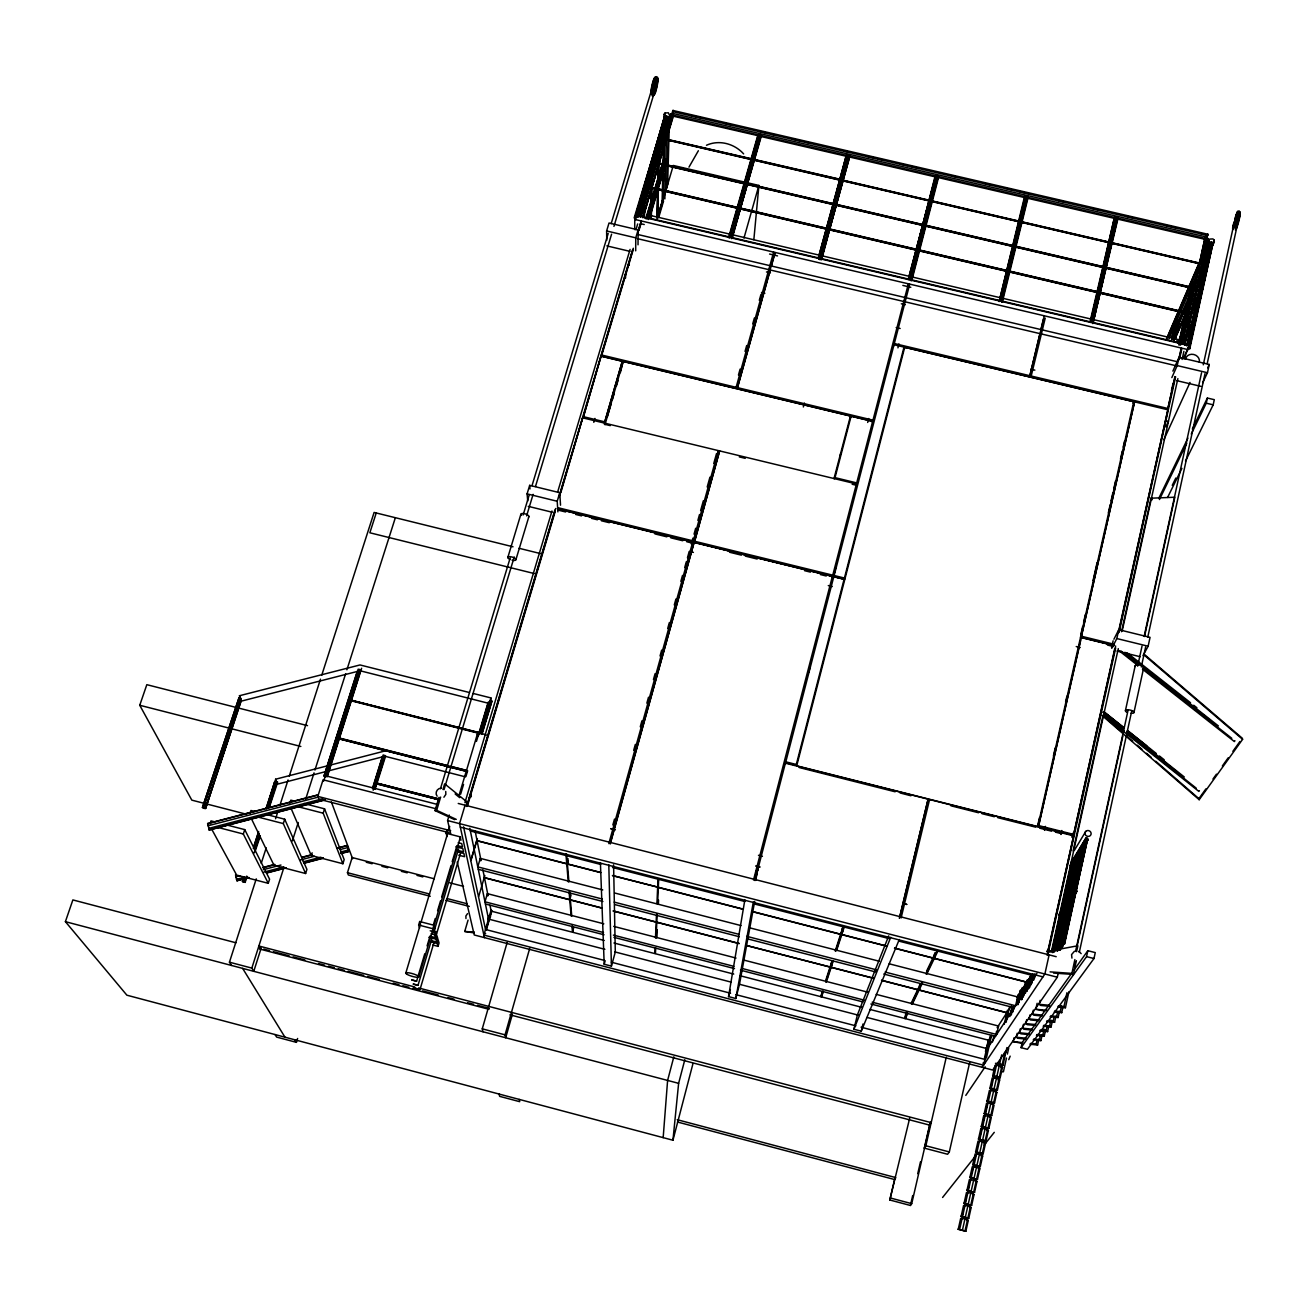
<?xml version="1.0" encoding="UTF-8"?>
<svg xmlns="http://www.w3.org/2000/svg" width="1308" height="1308" viewBox="0 0 1308 1308"><rect width="100%" height="100%" fill="white"/><g stroke="black" fill="none" stroke-linecap="round" stroke-linejoin="round"><path stroke-width="1.5" d="M629.099 265.328L629.099 261.96M634.707 229.603L634.756 219.417L635.933 215.477L1189.152 345.59L1184.083 358.932M635.688 250.842L635.753 237.843L638.14 229.865L609.021 223.014L606.618 230.96L606.749 240.296M635.917 219.564L635.933 215.477M638.026 244.809L638.14 229.865M644.059 205.127L644.141 197.05M644.026 217.651L644.321 208.904M644.174 205.519L644.533 190.69M644.468 217.749L644.582 207.645M644.877 198.881L644.975 190.805M650.616 217.455L651.122 187.028M651.384 179.294L651.319 174.863M650.926 217.177L651.057 209.067M651.253 205.389L651.433 186.75M651.548 180.667L651.646 174.569M651.351 217.275L652.054 183.169M651.973 180.766L652.251 164.53M657.057 217.946L657.662 189.464M657.793 183.349L658.087 169.108M658.349 156.911L658.66 142.67M657.172 218.305L657.777 189.84M657.94 181.698L658.3 165.429M658.464 157.287L658.774 143.046M657.515 216L657.973 189.186M658.251 181.42L658.692 161.08M658.791 150.518L658.97 142.376M657.581 218.403L658.382 189.284M658.594 185.589L658.856 159.412M658.987 153.314L659.412 142.49M662.011 205.601L662.927 168.863M662.927 163.287L663.483 146.398M663.483 140.823L663.875 130.064M663.974 120.385L664.137 114.254L665.069 112.978L668.388 112.815L669.582 115.529L668.486 122.919M663.336 181.763L663.548 173.67M664.922 119.044L665.069 112.978M663.205 200.598L664.088 165.92M664.251 159.805L664.66 143.488M664.824 137.373L665.183 123.083M664.856 198.93L666.589 133.678M666.753 127.546L667.031 117.36L668.65 116.804M666.442 183.627L666.557 179.588M666.671 188.205L668.257 131.094M667.62 184.935L669.304 125.732M489.503 703.459L490.941 697.932L490.467 701.726M655.079 947.711L654.834 953.597L613.959 942.986M655.488 937.885L656.42 915.862M656.943 903.615L657.989 878.992M655.7 947.875L655.455 953.761L733.739 974.084M656.125 938.049L657.172 913.998M657.613 903.779L658.676 879.172M656.894 937.656L657.254 929.726M658.382 904.024L658.562 900.133M340.979 853.568L348.827 851.524L347.764 846.93M1010.168 1056.161L1008.762 1059.676M348.827 851.524L347.307 845.393L337.497 847.96M557.649 508.992L692.7 542.15L692.635 543.18L686.684 541.708M558.124 508.763L692.995 541.888L693.06 540.874L558.025 507.717M832.166 577.449L832.362 576.452L694.09 542.493L610.247 843.987M694.385 542.231L719.596 451.015L694.385 542.231L832.509 576.158L908.341 283.918M663.172 1137.633L667.603 1080.441L673.833 1056.831M718.141 451.767L718.223 450.688L692.995 541.888M601.467 354.975L601.484 356.152L735.815 388.411L735.913 387.266L601.467 354.975L633.285 248.258M872.73 421.29L737.172 388.738L774.941 252.526M753.849 239.724L758.902 185.442L673.293 165.462L657.81 217.798M235.914 942.774L72.872 899.92L65.4 921.666L126.876 995.192L672.95 1140.233L678.623 1083.335L684.82 1059.725M1239.494 215.657C1242.24 206.746 1236.534 233.772 1235.88 226.971M441.254 788.184C437.297 787.89 434.518 793.089 437.101 796.163M655.946 82.273L653.444 92.263M754.667 901.441L739.494 984.303L735.832 998.511L728.54 996.614L744.857 899.839M672.361 114.63L673.097 110.346L671.756 114.891L1206.793 238.792L1207.84 234.099L1206.516 238.318M754.683 879.172L757.528 866.305L755.059 880.186M755.403 879.368L758.264 866.501L755.762 880.382M755.583 879.352L757.986 867.645M735.832 998.511L753.326 902.046M653.166 88.535L653.542 86.573M850.151 417.579L850.445 416.058L623.164 361.482L604.983 424.691M850.87 417.35L851.083 416.238L872.632 421.421M785.241 764.003L785.389 763.185L928.108 799.155L899.626 917.611M785.585 762.646L785.748 761.812L796.278 764.477L796.098 765.294L785.585 762.646L833.768 576.795L844.069 579.33L843.856 580.311M1234.736 225.401L1236.42 218.828M1236.91 216.817L1237.303 213.433L1232.594 228.23L1237.172 212.19L1233.362 227.167L1235.847 221.003M832.509 576.158L832.706 575.16L694.45 541.218M833.572 577.793L833.768 576.795M833.899 576.501L834.112 575.504L844.396 578.038L844.183 579.019L833.899 576.501L909.698 284.245M834.749 572.005L835.158 569.994M856.331 484.156L856.119 485.219L852.162 484.254M872.403 422.533L872.959 420.162L737.287 387.593M893.74 345.917L894.312 343.53L1029.919 375.723L1044.307 315.849M1021.074 1047.659L1086.572 956.639L1087.847 950.703L1095.27 952.6L1093.978 958.535L1027.434 1049.294L1021.074 1047.659L1022.218 1042.509L1071.448 973.643M1191.245 434.093L1206.254 403.191L1207.366 398.041L1214.298 399.676L1213.186 404.826L1185.489 461.119M1125.452 710.489L1135.23 665.625M1063.061 1006.702L1061.753 1012.67L1060.265 1011.575L1061.573 1005.607M1075.552 951.406L1128.117 709.982M1137.682 666.099L1142.015 646.136M1144.189 636.162L1201.545 372.796M1203.278 364.818L1233.248 227.151M1068.914 991.775L1065.431 1007.749L1063.944 1006.62L1066.968 992.69M1077.367 944.948L1122.853 736.012M1144.516 636.522L1174.829 497.236L1150.991 498.201L1121.528 631.699M1076.37 960.644L1073.378 974.444L1071.89 973.381L1074.882 959.565M1076.598 951.668L1077.89 945.749L1048.624 951.194L1050.111 952.257M1074.555 965.827L1075.421 961.838M1079.296 952.371L1131.747 710.882M1141.295 666.982L1145.628 647.035M1147.803 637.045L1205.028 373.614M1207.202 363.64L1236.681 227.935A1.766 0.932 8.7 0 0 1236.158 226.987M1142.963 655.635L1148.13 646.234L1150.059 637.356L1118.781 629.688L1113.925 639.236M1202.608 382.966L1207.464 372.731L1209.262 364.458L1179.031 357.346L1172.884 371.112M1133.938 712.598L1143.683 667.701M1042.214 1034.661L1040.906 1040.628L1039.468 1039.615L1040.334 1035.625M1061.556 942.381L1059.088 950.148L1081.569 846.456M1059.562 950.099L1061.311 942.136M1062.178 938.163L1063.927 930.201M1071.366 896.372L1073.116 888.41M1073.982 884.437L1075.732 876.474M1076.615 872.501L1078.348 864.539M1076.86 872.763L1078.61 864.801M1060.281 950.278L1083.825 842.744M1060.723 948.3L1084.07 843.006M1063.306 943.133L1062.456 947.057L1061.246 946.927L1084.283 842.663M1061.72 946.861L1062.586 942.937M1066.02 927.258L1072.92 895.882M1073.77 891.958L1079.803 864.506M1080.67 860.582L1082.386 852.734M1061.982 947.106L1062.848 943.182M1045.55 1030.197L1044.242 1036.165L1042.787 1035.119L1044.111 1029.151M1062.456 947.057L1086.556 838.918L1087.537 839.376L1064.647 943.787L1063.175 943.411L1064.647 943.787M1064.172 939.209L1065.889 931.361M1066.756 927.437L1068.473 919.589M1063.437 943.657L1086.556 838.918M1063.911 943.608L1086.817 839.196M1064.172 943.853L1087.537 839.376M1064.385 943.542L1087.291 839.098M457.244 861.988L474.248 934.975L992.707 1070.042L1057.322 977.207L1058.172 973.381M1048.934 1025.635L1047.626 1031.62L1046.171 1030.573L1047.038 1026.584M1052.384 1021.025L1051.076 1026.993L1049.605 1025.93L1050.929 1019.946M1055.883 1016.332L1054.575 1022.3L1053.103 1021.237L1053.97 1017.248M1059.431 1011.558L1058.139 1017.526L1056.651 1016.447L1057.534 1012.457M903.746 348.288L904.008 347.127L844.183 579.019M1179.325 342.369L1192.177 282.463L1194.302 282.005L1195.692 283.28M1178.966 345.149L1192.961 281.972M1180.323 345.198L1194.302 282.005M1041.986 1015.973L1033.909 1015.204L1032.421 1014.125L1033.304 1010.136M1071.89 837.251L1072.773 833.278M1181.843 344.544L1204.881 238.448L1207.088 237.942L1208.51 239.282L1184.443 345.149L1187.517 331.235M1111.98 648.016L1116.819 638.549L1118.781 629.688M1171.461 390.732L1173.112 383.244M1171.837 377.587L1177.2 365.586L1179.031 357.346M1181.909 343.759L1204.881 238.448M1047.643 952.093L1073.639 835.861L929.563 799.531L929.252 800.316M1113.713 645.547L1081.34 637.601L1038.487 826.411L1073.492 835.24L1114.694 648.931M1118.945 629.72L1167.864 409.78L1030.917 377.195L1045.223 318.106M1174.944 376.573L1167.619 409.666L1175.025 377.358M1179.244 357.1L1180.96 349.318M1181.565 343.808L1205.682 237.925M1047.201 955.429L1073.639 835.861M1073.492 835.24L1115.61 646.021M1118.553 632.761L1167.864 409.78M1178.9 359.831L1181.484 348.141M1044.83 1011.068L1035.805 1009.269L1037.13 1003.285M1047.806 954.873L1115.675 647.901M1119.19 632.009L1175.614 376.818M1179.636 358.588L1181.778 348.909M1185.244 344.674L1183.789 343.383L1207.088 237.942M1049.114 954.873L1044.879 974.002L982.161 1067.295M1188.383 327.262L1190.149 319.316M1191.016 315.342L1192.782 307.396M1193.648 303.407L1195.414 295.461M1196.28 291.488L1198.046 283.542M1205.502 249.746L1207.268 241.8M1050.259 1006.326L1040.759 1005.443L1039.255 1004.331L1040.138 1000.342M1073.132 850.903L1103.053 715.394M1184.983 343.939L1208.249 238.514M1051.403 951.717L1118.291 648.605M1122.248 630.652L1177.87 378.617M1182.105 359.471L1183.887 351.394M1051.845 951.652L1071.105 864.359M1052.106 951.897L1060.428 914.21M1061.295 910.237L1070.925 866.599M1052.58 952.567L1073.263 860.827L1053.038 952.502M1052.809 952.077L1061.131 914.39M1061.998 910.417L1071.628 866.779M1186.552 345.852L1209.328 242.618L1211.535 242.127L1212.941 243.452L1189.79 348.696L1187.566 349.122M1053.741 950.753L1073.508 861.089M1187.255 344.593L1209.132 245.364M1187.37 345.377L1210.129 242.094M1054.199 951.57L1074.963 857.345L1076.37 857.705M1054.461 951.799L1075.209 857.607M1054.657 951.505L1075.421 857.263M1055.343 949.788L1075.667 857.525M1211.535 242.127L1188.334 347.405L1189.79 348.696M1055.867 950.36L1077.138 853.748M1056.57 948.627L1077.4 854.01M1056.324 950.311L1077.596 853.666M1057.027 948.578L1058.761 940.681M1059.627 936.741L1061.36 928.86M1062.227 924.92L1063.96 917.022M1064.843 913.082L1066.576 905.201M1067.442 901.245L1069.176 893.364M1072.642 877.586L1077.857 853.928M1189.413 347.192L1212.941 243.452M1038.928 1039.043L1037.62 1045.027L1036.198 1044.013L1037.064 1040.04M1057.044 950.491L1067.034 905.12M1067.688 901.506L1078.315 853.846M1189.528 347.961L1212.696 242.683M1057.126 951.129L1079.803 850.036L1057.583 951.08M1057.305 950.736L1079.345 850.118M1059.594 943.395L1061.328 935.465M1062.194 931.509L1063.944 923.579M1064.81 919.622L1066.56 911.692M1067.426 907.736L1068.734 901.801M1073.966 878.028L1075.699 870.098M1076.582 866.141L1078.315 858.228M1058.744 949.281L1080.522 850.216M904.351 348.909L904.695 347.307L1133.758 401.703L1037.784 826.558L796.719 765.785L904.695 347.307M1006.49 1058.025L1003.416 1071.775L1001.519 1071.759M1007.356 1054.101L1008.681 1048.198M1018.867 1002.647L1022.284 988.145M1020.338 998.151L1022.529 988.357M1020.567 999.23L1023.199 987.426M1020.812 999.443L1023.624 987.376M1021.221 999.41L1023.853 987.605M1021.466 999.623L1022.349 995.682M1021.63 999.361L1025.439 982.7M1021.875 999.574L1024.802 986.87M1022.758 996.5L1025.848 982.668M1022.316 1043.441L1013.226 1041.642L1014.125 1037.653M1023.003 996.712L1026.093 982.88M1023.248 996.925L1027.238 979.921M1024.115 994.898L1027.042 982.128M1024.556 993.769L1027.663 979.888M1025.685 990.025L1027.908 980.101M1025.521 993.066L1028.628 979.12M1026.208 991.284L1028.562 980.264M1060.935 834.488L1061.834 830.515M1026.371 991.023L1029.036 979.071M1025.472 1039.043L1017.755 1038.258L1016.3 1037.228L1017.199 1033.255M1026.616 991.251L1028.84 981.278M1171.657 339.655L1176.775 319.561L1172.393 339.197M1027.042 991.202L1030.148 977.256M1172.344 338.38L1176.023 320.019M1027.728 988.554L1030.786 974.82M1027.974 988.766L1031.211 974.771M1028.399 988.717L1031.456 975M1029.134 987.72L1031.881 974.95M1028.66 1034.579L1020.878 1033.794L1019.423 1032.764L1020.305 1028.791M1029.56 987.671L1032.453 974.166M1173.701 339.246L1178.083 319.61L1179.44 320.82L1175.5 338.494M1030.688 983.959L1032.437 976.079M1030.998 984.908L1033.206 975.032M1031.685 983.158L1033.549 974.28M1176.497 331.087L1178.246 323.239M1031.865 982.88L1033.631 974.983M1175.254 337.807L1179.178 320.117M1031.914 1030.05L1024.066 1029.249L1022.594 1028.219L1023.477 1024.229M1033.32 980.084L1034.644 974.133M1033.565 980.313L1034.89 974.346M1034.448 978.27L1035.315 974.296M1035.217 1025.439L1027.287 1024.655L1025.815 1023.592L1026.698 1019.619M1178.622 343.628L1192.177 282.463M1038.568 1020.747L1030.573 1019.962L1029.102 1018.899L1029.985 1014.91M1111.571 647.836L1113.124 640.822M1044.52 830.351L1045.419 826.378M958.241 1229.242L960.677 1218.402L964.961 1218.876L968.28 1220.413L965.86 1231.269L958.241 1229.242L965.86 1231.269M961.151 1216.244L963.587 1205.436L967.871 1205.894L971.174 1207.447L968.77 1218.255L961.151 1216.244L968.77 1218.255M964.061 1203.278L966.481 1192.504L970.765 1192.945L974.068 1194.515L971.664 1205.289L964.061 1203.278L971.664 1205.289M966.972 1190.362L969.375 1179.62L973.659 1180.029L976.945 1181.631L974.558 1192.356L966.972 1190.362L974.558 1192.356M969.866 1177.478L972.269 1166.769L976.536 1167.161L979.823 1168.763L977.436 1179.473L969.866 1177.478L977.436 1179.473M972.743 1164.643L975.13 1153.967L979.414 1154.343L982.684 1155.961L980.297 1166.638L972.743 1164.643L980.297 1166.638M975.621 1151.841L978.008 1141.197L982.275 1141.557L985.545 1143.176L983.175 1153.82L975.621 1151.841L983.175 1153.82M978.482 1139.072L980.869 1128.477L985.137 1128.804L988.39 1130.455L986.019 1141.05L978.482 1139.072L986.019 1141.05M981.343 1126.351L983.714 1115.789L987.981 1116.1L991.235 1117.751L988.864 1128.33L981.343 1126.351L988.864 1128.33M984.188 1113.664L986.559 1103.135L990.81 1103.429L994.064 1105.096L991.709 1115.642L984.188 1113.664L991.709 1115.642M987.017 1101.025L989.388 1090.512L993.639 1090.79L996.876 1092.474L994.538 1102.987L987.017 1101.025L994.538 1102.987M989.862 1088.419L992.2 1077.939L996.467 1078.201L999.688 1079.901L997.35 1090.381L989.862 1088.419L994.113 1088.681L997.35 1090.381M992.674 1075.846L995.028 1065.415L999.279 1065.644L1002.5 1067.361L1000.162 1077.808L995.895 1077.563L992.674 1075.846L996.941 1076.108L1000.162 1077.808M1004.266 1024.246L1006.195 1015.646L1007.65 1015.351L1006.114 1022.251M1009.841 1015.351L1006.653 1013.586L1007.422 1010.152M961.936 1216.914L963.146 1211.519M964.846 1203.965L966.04 1198.586M967.74 1191.065L968.541 1187.484M971.828 1172.835L972.629 1169.27M979.234 1139.824L981.605 1129.229L980.869 1128.477M982.079 1127.104L982.88 1123.588M983.665 1120.073L983.714 1115.789M984.924 1114.432L986.902 1105.669M990.597 1089.204L992.151 1082.239M1005.754 1021.646L1006.522 1018.213M959.696 1229.16L962.116 1218.32M962.606 1216.146L965.042 1205.338M965.517 1203.18L967.936 1192.389M968.427 1190.247L970.83 1179.505M971.321 1177.347L973.724 1166.638M974.198 1164.496L976.585 1153.82M977.076 1151.678L979.463 1141.034M979.937 1138.908L982.324 1128.297M982.798 1126.172L985.169 1115.593M985.643 1113.484L988.014 1102.922M988.488 1100.829L990.843 1090.3M991.317 1088.207L993.671 1077.71M994.129 1075.617L996.483 1065.17M1006.653 1013.586L1008.125 1013.291L1009.662 1006.424M1009.841 1016.627L1012.032 1006.833M1010.512 1014.877L1012.278 1007.029M962.525 1229.733L964.961 1218.876M965.435 1216.702L967.871 1205.894M968.345 1203.72L970.765 1192.945M971.255 1190.787L973.659 1180.029M974.133 1177.887L976.536 1167.161M977.011 1165.019L979.414 1154.343M979.888 1152.201L982.275 1141.557M982.749 1139.415L985.137 1128.804M985.611 1126.678L987.981 1116.1M988.456 1113.975L990.81 1103.429M991.284 1101.32L993.639 1090.79M994.113 1088.681L996.467 1078.201M996.941 1076.108L999.279 1065.644M999.753 1063.551L995.486 1063.322L998.707 1065.039L1002.958 1065.268L999.753 1063.551L1001.699 1054.869M1010.675 1014.632L1012.425 1006.784M1010.904 1014.828L1012.67 1006.996M1011.313 1014.795L1013.291 1006.212M1012.196 1012.327L1013.079 1008.386M1012.359 1012.081L1013.684 1006.163M1012.605 1012.278L1013.487 1008.337M1013.667 1009.531L1014.55 1005.574M965.075 1230.599L967.511 1219.743M967.985 1217.585L970.405 1206.761M970.896 1204.603L973.299 1193.812M973.79 1191.67L976.193 1180.911M976.667 1178.77L979.071 1168.044M979.545 1165.902L981.932 1155.226M982.422 1153.1L984.793 1142.44M985.267 1140.314L987.654 1129.687M988.129 1127.578L990.499 1116.983M990.957 1114.874L993.328 1104.328M993.802 1102.219L996.156 1091.69M996.614 1089.597L998.969 1079.1M999.426 1077.007L1001.781 1066.543M1002.239 1064.467L1004.577 1054.035L1005.296 1054.853L1002.958 1065.268M1018.049 995.028L1015.597 1005.754L885.091 972.057M1016.676 1002.925L1018.442 994.979M1004.299 1053.022L1005.754 1052.776L1006.915 1047.577M1016.921 1003.122L1018.687 995.192M1017.117 1004.315L1020.224 990.352M1017.362 1004.511L1020.632 990.303M1017.771 1004.479L1020.878 990.516M1018 1004.691L1019.782 996.712M1018.621 1002.435L1021.875 988.194M985.48 1051.485L986.363 1047.61M985.709 1051.861L988.357 1040.089M988.685 1039.615L984.237 1059.251L861.056 1027.189M990.123 1036.181L983.567 1065.203L483.878 935.073L491.154 909.828M1037.669 825.626L1039.484 817.647M1053.43 755.893L1055.229 747.914M1065.579 702.102L1066.936 696.118M1080.882 634.347L1082.681 626.385M1083.58 622.395L1085.395 614.433M1093.047 580.556L1097.085 562.636M1108.35 512.818L1110.149 504.855M1111.048 500.866L1112.846 492.903M1113.746 488.914L1115.544 480.952M1120.498 459.026L1122.297 451.064M1123.196 447.074L1124.553 441.107M1038.928 824.432L1080.457 640.511M991.529 1035.38L986.592 1057.256L984.728 1060.036M1080.899 638.549L1134.559 401.867L1081.193 637.225L1113.533 645.171M992.51 1041.953L993.867 1035.985M996.598 1031.26L995.47 1036.296L870.915 1003.988M876.18 994.358L998.56 1026.044L996.663 1034.481L872.191 1002.206M930.25 1122.231L924.282 1148.113L947.613 1154.261L949.314 1151.939L969.669 1062.554M894.901 1178.165L889.8 1199.992L910.401 1205.469L912.69 1195.528M917.742 1173.668L920.505 1161.749M910.401 1205.469L911.725 1203.654L930.053 1124.193M924.282 1148.113L925.851 1145.759L946.273 1057.207M1096.039 309.767L1092.801 323.599L1118.046 218.338L1116.574 216.997L1114.432 217.504L1089.907 322.258L1092.049 321.817L1093.57 323.109M1096.954 305.81L1103.887 276.168M1104.819 272.228L1111.735 242.585M1112.667 238.628L1117.277 218.861M1093.259 322.373L1117.751 217.553M889.8 1199.992L909.73 1118.013M934.795 953.254L933.601 958.29L894.509 948.235M934.86 953.091L933.683 958.126L894.59 948.071M935.563 953.27L934.304 958.47L1026.715 982.259M1090.676 321.016L1096.693 295.33M1097.625 291.373L1114.432 217.504M1090.659 321.768L1115.201 216.964M1092.049 321.817L1116.574 216.997M869.885 1009.416L904.678 1018.458L906.133 1012.327M992.053 1035.462L988.881 1040.301L905.3 1018.621L906.755 1012.49M919.589 984.989L918.38 989.943L881.543 980.411M920.636 983.551L919.05 990.107L1006.817 1012.801M899.348 918.298L928.108 799.155M894.002 344.74L1029.543 376.868L1039.746 334.423M1040.678 330.564L1043.457 318.988M901.098 917.987L929.563 799.531M888.721 935.874L857.394 1014.926L853.911 1029.249L861.253 1031.162L862.986 1024M740.246 975.768L820.934 996.712L822.062 992.151M862.152 1007.422L821.555 996.876L822.699 992.298M873.793 978.417L831.136 967.38L832.755 960.857M842.761 927.634L841.109 934.304L751.724 911.3M843.447 927.797L841.747 934.664L886.693 946.224M1025.227 196.135L999.149 301.576L1024.524 196.674L1026.584 196.151L1028.104 197.508L1002.435 301.674L1001.715 302.181L1027.777 196.723M998.789 300.824L1000.865 300.366L1026.584 196.151M796.098 765.294L844.069 579.33M867.678 422.451L868.708 418.511M935.809 175.419L908.226 279.52L935.809 175.419L937.117 175.435L938.703 176.809L911.84 280.37L908.88 279.013M909.125 278.326L935.138 175.975M753.506 880.039L832.362 576.452M910.221 279.045L937.117 175.435M834.357 573.067L836.27 565.71M808.736 672.181L810.273 666.263M754.945 880.529L785.389 763.185M911.169 280.877L938.327 176.008M728.54 996.614L730.387 989.518M897.942 347.846L898.972 343.89M672.95 1140.233L692.995 1063.518M833.981 478.679L850.445 416.058M839.883 456.672L840.913 452.764M851.083 416.238L834.749 478.695L834.945 477.633L856.675 482.897L856.446 483.96L582.714 417.841L558.974 497.514M803.341 406.984L804.404 403.06M1238.104 221.526L1238.692 219.352M819.854 259.671L818.187 258.346L846.276 155.39L848.189 154.851L849.808 156.224L821.162 259.703L849.808 156.224M818.187 258.346L846.897 154.834M818.628 259.098L824.449 237.745M825.511 233.87L846.276 155.39M818.808 257.823L820.116 257.856L848.189 154.851M821.784 259.18L849.399 155.423M600.405 862.675L604.198 964.241L611.425 966.121L615.3 952.028L613.599 864.833M604.198 964.241L605.179 960.726M612.847 824.988L614.498 819.086M633.693 750.318L635.345 744.416M640.282 726.741L641.917 720.839M646.855 703.164L648.506 697.262M653.444 679.571L655.095 673.685M660.033 655.995L661.668 650.109M667.701 628.494L669.353 622.592M674.29 604.901L675.942 599.015M680.863 581.324L682.514 575.438M684.705 567.574L686.357 561.672M687.452 557.748L689.103 551.845M691.294 543.997L692.946 538.095M694.041 534.171L695.676 528.269M697.883 520.404L699.518 514.518M700.614 510.578L703.361 500.768M707.203 487.001L709.95 477.175M713.776 463.424L716.522 453.598M738.464 375.004L740.115 369.101M745.053 351.411L746.688 345.525M752.721 323.91L754.373 318.007M759.31 300.333L760.962 294.431M608.809 843.611L692.7 542.15M735.815 388.411L773.6 252.215M610.231 843.235L694.09 542.493M737.172 388.738L769.905 271.377M771.54 265.508L774.81 253.768M572.871 930.724L573.721 927.715M743.974 238.072L758.902 185.442M568.13 858.784L566.756 863.885L477.093 840.815M568.342 860.599L567.41 863.885L600.764 872.452M568.359 860.778L567.427 864.065L600.764 872.649M571.056 894.95L569.748 899.822L484.483 877.782M729.161 238.056L729.259 236.764L730.534 236.797L759.768 134.364L761.452 135.754L731.679 238.661L760.324 138.256M732.251 238.138L760.994 134.953M512.409 1014.174L505.689 1037.751L505.051 1034.841L529.707 948.398M728.687 237.288L757.921 134.937L759.768 134.364M729.259 236.764L758.493 134.364M729.717 236.127L736.878 211.029M737.974 207.171L751.217 160.835M752.313 156.976L757.822 137.667M483.028 1031.767L482.26 1028.84L507.144 942.528M603.806 923.808L487.361 893.642L484.974 901.801L603.511 932.539M487.835 919.606L488.93 915.845L490.598 916.777M491.268 911.97L486.135 929.628L604.247 960.366M486.249 930.201L491.955 910.597M474.101 932.898L464.732 931.46L468.068 920.08M484.843 875.526L478.548 896.945L485.481 929.318M657.875 215.101L662.976 199.094L657.81 216.539M658.987 216.556L663.565 201.056M477.126 839L470.766 860.517L463.555 826.852M477.42 838.673L470.847 860.893L478.483 896.601M622.297 361.302L604.476 422.893L622.297 361.302L601.091 356.201L583.139 417.726L601.14 355.743M607.255 416.99L611.228 403.502M612.373 399.659L614.073 393.872M616.346 386.171L618.046 380.399M620.319 372.698L623.164 361.482M602.759 889.93L480.281 858.359L477.78 866.877L602.334 899.037M468.902 799.842L470.945 793.008M467.626 805.221L555.181 511.51M560.772 492.74L582.714 417.841M601.484 356.152L633.268 249.501M639.056 230.11L641.361 222.36M672.476 117.933L642.735 217.733L673.587 115.415L670.628 114.025L640.217 217.144M416.598 981.196L411.873 979.954L416.598 981.196L424.757 953.777M427.095 945.946L430.005 936.152M433.504 924.396L435.253 918.527M437.591 910.679L440.518 900.901M441.679 896.977L451.015 865.634M452.176 861.727L456.852 846.047M430.201 930.805L433.749 931.737L432.866 928.729L433.913 925.246L419.672 921.535L418.642 925.018L419.574 928.042M418.838 976.7L432.719 930.07M433.88 926.195L460.498 836.809M433.749 931.737L434.779 928.255L433.913 925.246M646.119 217.537L663.99 158.66L646.054 218.959M418.004 985.316L413.328 984.09L418.004 985.316L431.918 938.588M433.651 932.751L458.568 849.039M647.182 216.343L658.758 177.463M660.491 171.642L662.224 165.805M647.264 218.992L665.2 158.677L666.867 160.001L650.109 216.392M430.218 936.283L435.482 937.656L434.616 934.713L435.646 931.263L436.512 934.223M648.474 219.531L666.393 159.233M419.999 989.535L414.178 988.014L419.999 989.535L433.913 942.708M435.482 937.656L460.579 852.947M649.602 216.899L657.695 189.693M658.84 185.801L666.867 160.001M436.774 942.038L435.924 939.128L436.937 935.694L437.788 938.621L436.774 942.038L431.542 940.681M438.033 946.371L437.199 943.493L438.213 940.076L439.047 942.97L438.033 946.371L432.834 945.014M593.799 422.337L594.96 418.429M446.96 836.63L446.142 833.229L447.156 829.828L447.974 833.245M405.742 973.266L419.819 926.293M420.98 922.385L447.369 834.308M448.546 830.4L449.707 826.476M459.092 795.166L477.256 734.491M460.629 794.201L463.555 784.424M465.893 776.609L467.659 770.739M476.439 741.407L488.146 702.314M478.597 735.292L488.538 702.036M479.889 732.12L488.669 702.805M638.762 205.062L634.674 218.73L664.546 116.396L666.312 115.823L668.045 117.213L638.271 216.834M480.281 733.477L490.238 700.205L491.906 701.153L481.965 734.409M634.151 217.962L665.069 115.823M639.923 201.154L664.546 116.396M481.442 733.919L491.383 700.663M666.312 115.823L635.933 217.455L634.674 217.422M482.145 732.693L491.906 701.153M637.764 216.065L667.538 116.396M637.748 217.373L668.045 117.213M464.929 802.638L551.976 511.003M557.617 492.119L630.08 249.403M635.917 229.832L637.666 223.946M639.71 216.36L670.628 114.025M640.806 215.182L653.068 174.095M654.229 170.187L670.088 114.597M465.059 805.205L459.566 823.631L484.434 937.64M640.233 215.836L641.492 215.853L671.871 114.025M466.269 806.235L467.43 802.327L444.655 783.819L442.938 789.509M557.895 511.886L557.208 501.258L559.759 492.707L529.675 485.35L527.091 493.868L527.745 500.997M466.956 805.254L554.854 510.12M559.562 494.686L632.516 249.975M638.353 230.404L640.282 223.603L644.255 224.535M466.858 806.48L555.687 508.501M637.912 232.726L641.378 221.085M643.258 217.193L673.097 114.597M444.017 789.705L514.24 556.93M526.617 515.859L533.108 494.342M535.479 486.511L611.588 234.181M613.942 226.366L654.065 93.359M515.941 559.562L528.939 516.431M450.819 834.373L447.598 820.557L449.265 815.031M1236.011 219.973L1236.6 218.027M507.798 557.551L520.829 514.436M440.436 788.789L510.153 558.025M523.151 514.992L529.053 495.438M532.013 485.66L608.22 233.396M611.179 223.619L650.763 92.59M454.595 819.609L434.992 810.584L438.998 797.34M434.992 810.584L436.659 810.339L440.649 797.079M372.486 788.348L382.181 757.152M372.813 788.152L383.113 754.994M373.009 788.773L382.688 757.594M430.267 896.258L348.337 874.987L347.454 872.698L352.163 857.541L434.207 878.78M373.172 790.228L384.078 755.108M375.887 783.329L377.701 777.475M381.331 765.785L384.356 756.024M374.84 788.675L385.141 755.501M275.023 1034.546L276.642 1037.097L296.409 1042.345L297.619 1038.454M375.036 789.296L385.647 755.942M290.981 808.148L311.288 855.546L342.892 863.738L344.168 859.634L324.564 808.834L303.947 803.521M342.892 863.738L323.19 813.2L324.564 808.834M251.283 818.465L274.01 865.307L305.614 873.515L306.922 869.395L284.703 819.217L265.965 814.377M311.288 855.546L312.154 852.816M325.806 776.919L324.024 776.004L357.231 671.331M448.938 832.656L318.89 799.188L317.811 796.392L323.076 779.781L435.564 808.655M324.024 776.004L358.196 669.124M324.629 776.478L353.503 685.408M354.746 681.533L357.803 671.838M323.616 781.203L359.259 669.238M330.106 763.349L331.954 757.545M339.328 734.295L342.385 724.599M350.985 697.475L352.833 691.67M360.436 669.68L326.624 776.347L324.368 775.775M327.49 775.121L360.043 672.41M327.229 776.821L361.629 668.257M211.504 828.814L236.65 875.085L268.254 883.309L269.579 879.189L244.743 829.615L226.006 824.776M261.191 948.038L253.768 971.321L251.839 968.1L284.016 867.155M292.354 840.962L298.24 822.503M305.663 799.204L314.051 772.881M314.934 770.085L345.655 673.685M346.898 669.794L395.359 517.706M231.483 965.451L229.44 962.197L256.254 878.845M261.24 863.329L266.227 847.829M275.579 818.743L278.081 810.993M279.945 805.172L288.054 779.977M289.297 776.102L320.476 679.163M321.719 675.288L374.104 512.442L513.03 546.793M376.23 512.981L369.853 532.781L534.334 573.574M305.614 873.515L283.296 823.582L284.703 819.217M289.886 803.047L290.817 800.153L294.562 801.117M242.438 881.543L245.348 882.295L242.438 881.543L243.68 877.684M253.654 846.881L258.624 831.463M266.096 808.36L274.811 781.383L277.132 781.71M242.716 881.379L243.958 877.521M253.294 848.614L258.281 833.196M266.374 808.148L275.105 781.187M254.847 845.36L258.575 833.801M266.668 808.769L274.811 781.383M243.68 881.527L244.923 877.668M254.259 848.761L259.246 833.343M267.339 808.295L276.053 781.317M244.759 881.903L246.64 876.131M254.095 852.996L259.703 835.665M269.039 806.758L276.511 783.623L275.563 779.225L384.797 751.005M245.07 882.475L247.212 876.524M255.011 851.655L260.276 836.074M269.317 807.363L277.688 782.135M826.051 979.447L832.051 960.84L830.466 967.217L745.691 945.292L830.515 967.053M835.223 951.014L842.695 927.797L841.06 934.484L751.691 911.48M820.934 996.712L822.716 991.186M825.708 981.965L832.379 961.315M836.09 949.804L843.562 926.685M826.689 979.61L832.706 961.004M835.877 951.178L843.398 927.977M268.254 883.309L243.321 834.014L244.743 829.615M250.008 813.413L250.956 810.502L254.717 811.467M821.555 996.876L823.353 991.35M826.345 982.128L833.049 961.478M836.777 949.984L844.265 926.865M217.635 768.156L223.341 750.89M205.634 808.36L241.212 698.456L238.972 697.883L202.446 807.543L204.293 808.442L205.634 808.36L241.195 700.875M205.356 808.589L240.901 701.137L239.478 695.725L360.011 664.954L469.441 692.521M210.048 823.795L210.997 820.884L214.757 821.849M1029.543 376.868L1029.919 375.723M202.446 807.543L238.972 697.883M204.359 804.175L238.677 700.565M202.724 807.314L203.77 807.477L240.018 697.998M1030.917 377.195L1031.293 376.05L1168.126 408.537M654.49 82.747L654.997 81.26M1236.861 225.45L1237.466 223.619M246.623 814.295L191.818 800.136L139.743 705.274L146.823 684.673L307.527 725.646M1237.172 216.327L1238.071 214.299M853.911 1029.249L890.715 937.313M861.253 1031.162L899.266 939.52M248.798 877.717L237.026 880.807L236.781 878.584M1133.104 403.24L1133.758 401.703M1166.474 338.919L1201.562 257.136M1206.352 245.986L1209.606 239.086L1212.957 238.923L1214.184 240.132L1210.374 251.005M1167.276 337.677L1201.611 257.676M1167.831 337.677L1201.709 258.87M1204.93 251.365L1208.739 240.41M1168.96 338.837L1198.864 269.464M1203.703 258.199L1209.36 245.087M1171.396 337.333L1175.451 327.965M1178.688 320.46L1190.852 292.354M1194.907 282.969L1196.526 279.225M1201.382 267.976L1207.873 252.984M1180.372 318.22L1186.814 303.342M1201.3 269.889L1203.703 264.314M1211.764 245.724L1214.184 240.132M1178.148 324.695L1189.413 298.714M1199.861 274.582L1206.303 259.736M1210.325 250.466L1214.396 241.718M1176.546 329.011L1187.01 304.862M1199.894 275.138L1204.733 264.003M1173.832 340.211L1193.844 293.842M1195.774 289.82L1204.406 269.579M1174.257 340.309L1187.272 310.454M1188.302 307.282L1192.373 297.962M1195.921 290.212L1204.357 271.263M1174.927 339.099L1185.784 314.574M1188.743 307.396L1192.291 299.646M1196.068 290.605L1202.87 275.383M1177.707 342.778L1188.302 318.645M1190.754 313.086L1198.913 294.529M1177.854 343.17L1188.596 318.367M1190.901 313.479L1199.06 294.921M1178.279 343.268L1180.732 337.709M1183.184 332.134L1187.419 322.177M1190.525 315.441L1198.847 296.197M1185.375 338.02L1193.664 319.365M1185.539 338.412L1193.812 319.757M1185.686 338.805L1192.307 323.894M1185.98 338.527L1192.618 323.599M1184.149 356.741L1189.152 345.59M1163.891 439.668L1190.035 382.443M1165.902 426.899L1168.436 421.405L1165.886 420.8M1207.644 367.891L1209.262 364.458M911.071 1003.498L918.837 987.295M926.555 971.19L934.19 955.281M904.678 1018.458L907.245 1013.111M911.529 1004.201L921.829 982.798M926.031 974.051L937.231 950.769M905.3 1018.621L907.883 1013.275M912.183 1004.364L922.5 982.962M926.702 974.215L937.934 950.949M1158.741 498.397L1187.909 438.18M1192.34 429.057L1207.366 398.041M1159.46 499.542L1186.83 443.183M1172.246 485.333L1175.827 478.041M1167.603 497.432L1181.909 468.378M1236.305 226.824L1235.586 227.183M688.973 167.13L698.358 150.747M1074.293 850.494L1085.771 831.381M1070.762 862.92L1086 837.954L1087.111 837.823L1088.272 839.556L1084.479 845.573M1069.928 865.7L1086 837.954M1072.462 861.956L1074.555 858.506M1077.694 853.323L1079.787 849.889M1070.827 866.337L1086.507 840.57L1088.272 839.556M317.631 794.937L207.71 823.5L209.247 830.057L209.018 827.784M1058.859 914.521L1074.62 889.816L1075.748 889.669L1076.893 891.435L1074.081 895.702M1059.071 915.567L1074.653 891.369M1059.97 916.221L1076.68 890.339M1062.145 914.39L1064.32 910.989M997.317 1027.369L1011.313 1005.901M1016.806 997.464L1031.227 975.343M1046.629 951.701L1048.836 948.333M997.35 1027.892L998.56 1026.044M985.872 1050.847L1036.917 973.397M965.795 1095.385L985.169 1066.788M1073.786 970.373L1087.847 950.703M1143.977 654.065L1242.273 738.219L1242.6 739.347L1199.191 799.711L1198.896 798.648L1205.927 788.855M1212.957 779.045L1216.473 774.156M1222.342 765.981L1228.196 757.822M1232.888 751.283L1239.919 741.489M1074.62 889.816L1075.127 892.448L1076.893 891.435M1142.44 669.156L1234.343 741.554L1234.948 740.769M1199.42 790.719L1198.864 791.422L1103.151 715.263M942.594 1197.474L977.894 1152.986M984.188 1145.04L994.276 1132.336M467.512 913.622L465.877 916.009L465.959 918.543M443.919 797.226L445.832 794.381L445.734 791.438M1074.457 951.243L1071.563 954.595L1071.955 958.11M1211.927 243.615L1213.546 243.043M706.484 145.253C719.236 139.482 734.393 143.651 743.631 153.886M237.026 880.807L235.832 876.85L239.756 875.82M263.317 869.656L280.975 865.029M300.611 859.896L314.345 856.299M339.867 849.611L347.732 847.551M236.486 879.287L244.334 877.227M263.954 872.093L283.591 866.942M303.227 861.809L320.885 857.181M340.521 852.048L348.369 849.987M237.157 880.513L248.912 877.439M266.538 872.812L286.141 867.678M303.783 863.067L323.37 857.934M341.012 853.306L348.844 851.263M266.456 873.09L286.06 867.956M303.718 863.329L323.338 858.195M276.593 783.492L276.936 784.293L325.986 771.54M329.91 770.526L382.901 756.743M208.626 828.405L322.651 798.747M209.411 829.812L325.185 799.695M209.247 830.057L325.136 799.907M263.022 867.466L274.778 864.375M302.213 857.198L312.023 854.631M262.924 867.744L274.696 864.653M302.164 857.459L311.974 854.892M337.48 848.222L347.29 845.655M207.547 823.762L317.582 795.15M207.939 825.789L318.04 797.161M240.901 701.235L358.13 671.249M1003.825 1055.098L1005.296 1054.853M1001.029 1067.59L1002.5 1067.361M998.233 1080.13L999.688 1079.901M465.762 802.572L467.43 802.327M995.421 1092.687L996.876 1092.474M986.935 1130.619L988.39 1130.455M984.09 1143.339L985.545 1143.176M981.229 1156.109L982.684 1155.961M978.368 1168.911L979.823 1168.763M975.49 1181.745L976.945 1181.631M972.612 1194.629L974.068 1194.515M969.719 1207.546L971.174 1207.447M966.825 1220.495L968.28 1220.413M986.804 1045.664L988.685 1045.648M982.848 1063.159L984.728 1063.159M847.895 156.764L849.186 156.78M936.708 177.332L938.032 177.348M1182.383 343.334L1183.789 343.383M464.732 931.46L474.363 932.13M1050.079 971.877L1071.89 973.381M1053.561 973.07L1073.378 974.444M1039.255 1004.331L1048.754 1005.214M1058.254 1006.097L1063.944 1006.62M1057.845 1007.029L1065.431 1007.749M1035.805 1009.269L1047.103 1010.332M1054.624 1011.035L1060.265 1011.575M1054.232 1011.967L1061.753 1012.67M1032.421 1014.125L1042.525 1015.09M1050.602 1015.858L1056.651 1016.447M1050.062 1016.757L1058.139 1017.526M1029.102 1018.899L1039.092 1019.864M1047.103 1020.649L1053.103 1021.237M1046.58 1021.532L1054.575 1022.3M1025.815 1023.592L1035.74 1024.573M1043.67 1025.358L1049.605 1025.93M1043.146 1026.208L1051.076 1026.993M1022.594 1028.219L1032.421 1029.2M1040.285 1029.985L1046.171 1030.573M1039.762 1030.835L1047.626 1031.62M1019.423 1032.764L1029.167 1033.745M1036.95 1034.53L1042.787 1035.119M1036.443 1035.364L1044.242 1036.165M1016.3 1037.228L1025.963 1038.225M1033.68 1039.01L1039.468 1039.615M1033.189 1039.844L1040.906 1040.628M1013.226 1041.642L1022.791 1042.639M1030.459 1043.424L1036.198 1044.013M1029.968 1044.242L1037.62 1045.027M490.402 701.301L491.497 701.431M1008.125 1013.291L1010.904 1013.733M672.868 110.444L1207.954 234.279M690.951 115.431L702.87 118.194M724.73 123.246L732.676 125.094M758.493 131.062L766.439 132.909M770.412 133.825L776.38 135.198M792.272 138.877L800.218 140.724M804.191 141.64L810.143 143.013M843.922 150.845L849.873 152.218M865.765 155.897L873.711 157.728M877.684 158.66L883.652 160.034M899.544 163.713L907.49 165.544M911.463 166.476L917.431 167.849M951.194 175.664L957.162 177.038M984.973 183.48L990.924 184.869M1006.817 188.548L1014.763 190.379M1018.736 191.295L1030.655 194.058M1058.466 200.5L1064.434 201.873M1092.245 208.315L1100.191 210.147M1126.008 216.131L1133.954 217.962M1165.739 225.319L1177.658 228.083M1199.518 233.135L1207.464 234.982M672.459 111.556L1207.742 235.456M672.034 113.256L1207.3 237.189M673.702 116.298L757.381 135.525M761.174 136.555L1204.439 239.217M664.693 138.73L839.671 179.163M843.562 180.308L1199.322 263.006M664.693 138.975L839.638 179.409M843.529 180.553L1199.223 263.219M664.595 139.188L839.523 179.866M843.464 180.766L928.925 200.647M932.882 201.563L1199.191 263.464M664.595 139.433L839.442 180.079M843.415 181.011L928.86 200.86M932.833 201.792L1199.093 263.676M657.597 162.666L1102.464 266.44M1106.437 267.372L1195.806 288.218M657.581 162.895L1102.431 266.668M1106.355 267.584L1195.79 288.447M659.477 163.582L1102.35 266.897M1106.323 267.829L1195.692 288.676M659.379 163.794L1195.659 288.904M659.379 164.04L1195.561 289.133M650.354 186.962L1190.247 313.364M650.24 187.175L1190.231 313.609M650.24 187.404L1005.541 270.609M1009.498 271.541L1190.133 313.822M650.141 187.633L1190.1 314.067M650.141 187.862L1190.002 314.296M649.504 215.248L1177.298 339.328L1176.66 342.156L1093.308 322.553M648.703 217.978L1089.335 321.621M634.756 219.417L1188.253 349.677M769.578 254.046L777.524 255.91M902.847 285.422L910.809 287.286M638.533 234.672L1177.413 361.76M606.618 230.96L635.753 237.843M1177.2 365.586L1207.464 372.731M637.339 238.628L1176.53 365.848M766.472 271.966L770.445 272.898M901.326 303.799L905.3 304.731M606.847 245.888L629.9 251.349M1176.677 380.628L1200.989 386.367M761.501 292.469L764.869 293.27M896.16 327.572L900.133 328.504M1206.254 403.191L1213.186 404.826M1030.9 369.199L1034.873 370.131M583.09 416.598L604.443 421.781M604.345 424.184L610.231 425.623M739.314 456.901L745.249 458.34M527.091 493.868L557.208 501.258M1116.819 638.549L1148.13 646.234M1081.651 636.293L1114.007 644.239M557.388 508.698L844.69 579.264M1080.457 637.159L1114.138 645.433M557.748 510.038L565.677 511.984M575.602 514.42L581.553 515.892M591.461 518.328L597.413 519.783M601.386 520.764L609.315 522.709M654.948 533.909L666.851 536.836M670.808 537.817L682.711 540.744M729.553 552.238L741.391 555.148M745.331 556.113L757.168 559.023M804.534 570.664L810.453 572.119M820.329 574.539L826.247 575.994M1107.533 645.089L1113.239 646.479M528.236 506.343L552.058 512.196M1116.967 651.024L1140.167 656.73M689.447 551.42L693.404 552.401M828.291 585.575L832.264 586.54M1076.239 646.544L1080.212 647.525M518.982 548.265L540.776 553.66M1038.895 825.642L1073.95 834.471M799.106 767.502L895.146 791.781M900.084 792.959L910.94 795.771M950.949 805.793L978.548 812.759M981.981 813.674L994.325 816.732M997.759 817.663L1035.723 827.163M1039.664 828.16L1051.501 831.152M1055.442 832.15L1061.36 833.637M473.349 693.502L490.941 697.932M360.076 670.759L487.721 703.083M478.761 732.496L349.955 699.813M349.776 699.96L478.614 732.644M349.808 700.107L478.663 732.938M349.677 700.401L478.532 733.248M337.873 737.63L447.663 765.638M451.587 766.635L467.267 770.625L337.726 737.925M337.775 738.072L447.598 766.226M451.489 767.077L467.201 771.23M337.627 738.382L467.038 771.393M337.677 738.529L467.07 771.54M384.863 756.237L465.256 776.805M758.46 855.318L762.417 856.331M139.743 705.274L300.84 746.459M615.349 829.844L610.689 828.651L614.596 829.746M756.106 865.847L759.735 866.763M902.814 903.37L906.755 904.368M902.716 903.452L906.673 904.466M755.959 866.158L759.915 867.155M1086.572 956.639L1093.978 958.535M458.241 803.455L1056.21 956.688M375.723 782.789L439.03 799.008L375.772 782.92M375.609 783.067L438.965 799.548M375.51 783.476L438.818 799.695M375.559 783.606L438.85 799.826M325.365 775.693L437.575 804.485M447.598 820.557L1057.322 977.207M460.318 827.13L1042.95 976.88M470.373 830.956L600.699 864.457M612.536 867.498L744.841 901.506M754.716 904.057L888.982 938.572M898.858 941.106L1035.102 976.128M317.811 796.392L450.688 830.744M477.06 840.619L566.74 863.705M612.52 875.493L657.646 887.102L612.536 875.673M658.316 887.265L743.173 909.109M841.796 934.484L886.759 946.06M934.386 958.306L1026.829 982.095M658.316 887.462L743.14 909.289M446.142 833.229L460.236 836.858L460.972 840.243M458.225 842.695L461.724 843.595L462.46 846.914L457.244 845.573M455.887 846.783L462.819 848.565L463.539 851.851L457.62 850.314M296.932 806.431L323.19 813.2M457.996 851.949L463.899 853.47L464.618 856.707L458.748 855.203M614.613 892.988L741.031 925.59M748.928 927.634L879.303 961.249M889.178 963.8L1017.575 996.909M614.204 902.111L738.775 934.272M746.688 936.315L877.178 970.013M478.27 869.313L602.874 901.506M614.744 904.564L739.347 936.741M747.26 938.784L875.82 971.991M883.734 974.035L1014.272 1007.749M257.038 816.797L283.296 823.582M484.451 877.603L569.732 899.642M570.386 899.822L601.582 907.883M613.272 910.908L656.158 921.993M656.812 922.156L739.167 943.444M831.185 967.233L873.842 978.253M881.608 980.264L918.461 989.796M919.115 989.96L1006.915 1012.654M570.402 899.986L601.582 908.046M613.272 911.071L656.158 922.156M656.812 922.32L739.134 943.608M449.838 882.835L463.506 886.366M366.256 862.25L372.11 863.754M381.854 866.288L387.708 867.793M401.36 871.341L407.213 872.845M416.958 875.379L422.811 876.9M613.681 926.358L736.044 958.061M743.941 960.105L868.283 992.314M217.063 827.196L243.321 834.014M613.387 935.106L733.902 966.35M741.799 968.394L864.294 1000.162M485.431 904.008L604.034 934.779M613.926 937.329L734.507 968.607M740.442 970.16L863.018 1001.944M347.454 872.698L429.645 894.034M447.254 898.596L466.825 903.681M604.214 940.468L573.067 932.375L572.577 926.309M445.881 900.313L469.294 906.395M488.538 919.083L604.852 949.314M614.711 951.864L731.025 982.095M738.906 984.139L859.16 1015.384M867.04 1017.444L987.295 1048.689M611.392 962.23L730.551 993.23M735.717 994.587L855.873 1025.848M418.642 925.018L432.866 928.729M431.1 933.798L434.616 934.713M428.91 937.296L435.924 939.128M430.234 941.678L437.199 943.493M414.636 986.919L258.886 945.995L260.783 949.314M418.576 987.949L931.182 1122.64L929.596 1125.109L509.924 1014.812M263.676 949.117L269.562 950.671M273.486 951.701L289.166 955.821M293.09 956.851L304.862 959.941M318.596 963.555L324.482 965.108M328.406 966.138L334.292 967.675M338.216 968.721L344.086 970.258M348.01 971.288L363.706 975.408M367.63 976.438L379.402 979.545M393.136 983.142L399.022 984.695M402.946 985.725L408.815 987.278M412.739 988.308L418.625 989.845M422.549 990.875L438.245 995.012M448.055 997.579L453.941 999.132M467.659 1002.745L473.545 1004.282M477.469 1005.312L489.241 1008.403M259.474 948.97L488.979 1009.302M229.44 962.197L251.839 968.1M482.26 1028.84L505.051 1034.841M925.851 1145.759L949.314 1151.939M65.4 921.666L678.623 1083.335M677.201 1119.697L895.817 1177.609L894.574 1179.538L677.495 1122.019M891.026 1198.161L911.725 1203.654M203.77 807.477L204.98 807.903M240.492 699.093L238.677 698.145M641.492 215.853L642.751 216.425M730.534 236.797L731.777 237.353M820.116 257.856L821.342 258.428M436.659 810.339L456.263 819.38M1000.865 300.366L1002.435 301.674M483.993 932.784L485.66 933.699M1078.822 951.325L1081.16 953.646M1085.575 839.9L1086.507 840.57M275.563 779.225L276.25 781.219M1127.136 652.823L1190.542 702.756M1193.714 705.257L1196.885 707.742M1124.864 652.283L1218.402 725.956M1162.55 682.858L1165.722 685.359M1198.995 711.568L1208.51 719.057M1120.809 650.861L1138.254 664.611M1142.996 668.355L1231.776 738.284M1118.667 650.419L1137.764 665.461M1124.389 728.082L1103.641 711.585L1124.291 728.049M1146.724 745.854L1127.578 730.616L1156.223 753.441M1159.411 755.975L1164.202 759.784M1102.889 712.239L1123.654 728.752M1126.842 731.286L1184.312 777.001M1152.054 752.133L1158.43 757.201M1161.618 759.752L1175.974 771.164M1107.091 717.144L1121.43 728.556M1145.35 747.587L1148.538 750.122M1151.727 752.656L1154.915 755.19M1158.103 757.724L1175.647 771.687M1103.658 714.528L1124.406 731.025M1127.61 733.575L1196.231 788.168M455.135 793.956L459.697 797.651M1144.304 655.177L1242.6 739.347M1103.396 715.852L1123.409 733.216M1126.499 735.881L1132.663 741.227M1137.273 745.233L1141.9 749.239M1146.527 753.245L1151.138 757.25M1155.765 761.256L1198.896 798.648M1102.137 715.558L1199.191 799.711M1208.952 241.98L1210.178 243.206M239.478 695.725L239.904 696.706M665.331 116.968L664.137 114.254M1005.035 1051.959L1005.754 1052.776M1150.991 498.201L1152.315 499.705M242.634 968.394L284.964 1037.179M294.889 1039.827L296.409 1042.345M331.382 802L352.604 858.702M207.71 823.5L208.315 825.168M236.127 876.164L235.587 874.643L235.832 876.85M419.672 921.535L420.62 924.576M499.051 1094.044L499.64 1096.349L519.701 1101.679L519.211 1099.407M276.593 782.56L276.936 784.293M469.817 828.258L488.669 919.737M475.115 830.923L480.968 860.173M482.897 869.853L488.015 895.424M489.977 905.234L491.154 911.12L572.463 932.228L571.956 926.146M480.281 858.359L480.772 860.811M487.361 893.642L487.802 895.882M470.569 792.795L471.338 796.752M529.675 485.35L530.002 488.93M566.593 853.96L568.915 881.935M569.732 891.876L571.743 916.189M565.906 853.797L568.244 881.772M569.078 891.696L571.106 916.025M655.995 80.099L656.044 80.933M559.759 492.707L560.527 505.199M608.792 864.817L611.425 966.121M625.551 274.713L625.551 278.048M1185.588 358.915A7.047 6.18 16.5 0 1 1193.763 354.484A7.047 6.18 16.5 0 1 1199.322 362.152M478.303 735.75A6.622 1.913 16.6 0 1 478.875 733.494A6.622 1.913 16.6 0 1 486.511 735.112M653.82 87.832A7.03 0.883 -77.6 0 1 653.281 89.794M651.907 92.884A7.03 0.883 -77.6 0 1 651.973 88.454M652.872 84.203A7.03 0.883 -77.6 0 1 653.411 82.24M653.951 80.638A7.03 0.883 -77.6 0 1 654.785 79.15M653.215 94.176A9.352 1.161 -77.6 0 1 656.322 79.379A9.352 1.161 -77.6 0 1 657.335 83.303M656.796 86.099A9.352 1.161 -77.6 0 1 653.297 95.337M652.937 95.239A9.826 1.226 -77.6 0 1 653.411 85.2A9.826 1.226 -77.6 0 1 656.861 78.251M651.041 93.669A9.352 1.161 -77.6 0 1 653.428 80.998A9.352 1.161 -77.6 0 1 655.651 78.398M652.202 92.149A8.191 1.03 -77.6 0 1 651.662 93.391M650.959 93.636A8.191 1.03 -77.6 0 1 652.038 85.036A8.191 1.03 -77.6 0 1 654.572 77.908M509.989 559.448A4.235 1.504 17 0 1 509.106 556.668A4.235 1.504 17 0 1 515.63 558.941A4.235 1.504 17 0 1 512.049 560.167M521.451 515.401A4.218 1.57 17.1 0 1 522.154 513.504A4.218 1.57 17.1 0 1 527.369 514.796A4.218 1.57 17.1 0 1 528.481 517.118M653.248 92.345A1.7 0.916 18 0 1 653.232 93.98M651.58 93.587A1.7 0.916 18 0 1 652.43 92.034M1234.703 219.45A9.548 0.867 -74.5 0 1 1238.006 212.321A9.548 0.867 -74.5 0 1 1233.853 227.723A9.548 0.867 -74.5 0 1 1233.918 222.311M1239.33 212.926A9.548 0.883 -74.5 0 1 1239.379 217.488A9.548 0.883 -74.5 0 1 1235.324 229.832M1238.872 211.144A10.039 0.916 -74.5 0 1 1238.66 215.673A10.039 0.916 -74.5 0 1 1235.422 227.02M1126.891 712.222A4.398 1.537 11.6 0 1 1126.956 709.835A4.398 1.537 11.6 0 1 1133.464 711.438A4.398 1.537 11.6 0 1 1131.126 713.269M1135.409 666.491A4.365 1.602 11.4 0 1 1137.355 664.873A4.365 1.602 11.4 0 1 1142.783 666.197A4.365 1.602 11.4 0 1 1142.701 668.29M1236.681 227.935A1.766 0.932 8.7 0 1 1235.488 228.491M1233.771 228.099A1.766 0.932 8.7 0 1 1234.441 226.595M406.886 974.264A6.834 1.357 16.3 0 0 418.217 977.24A6.834 1.357 16.3 0 0 411.758 973.43A6.834 1.357 16.3 0 0 406.886 974.264M1085.133 834.242A3.123 2.91 26.4 0 0 1090.365 835.55A3.123 2.91 26.4 0 0 1088.697 830.613A3.123 2.91 26.4 0 0 1085.133 834.242M655.095 91.429A7.03 0.867 -77.6 0 0 657.188 79.902A7.03 0.867 -77.6 0 0 654.278 88.241A7.03 0.867 -77.6 0 0 655.095 91.429M655.471 92.328A8.191 1.014 -77.6 0 0 657.924 78.905A8.191 1.014 -77.6 0 0 654.54 88.633A8.191 1.014 -77.6 0 0 655.471 92.328"/></g></svg>
